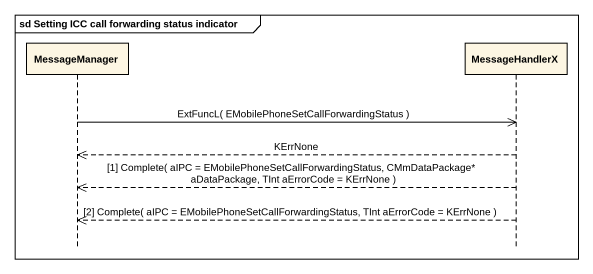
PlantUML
@startuml
mainframe sd Setting ICC call forwarding status indicator
hide footbox
participant MessageManager
participant MessageHandlerX

MessageManager ->> MessageHandlerX : ExtFuncL( EMobilePhoneSetCallForwardingStatus )
MessageHandlerX -->> MessageManager : KErrNone
MessageHandlerX -->> MessageManager : [1] Complete( aIPC = EMobilePhoneSetCallForwardingStatus, CMmDataPackage* aDataPackage, TInt aErrorCode = KErrNone )
MessageHandlerX -->> MessageManager : [2] Complete( aIPC = EMobilePhoneSetCallForwardingStatus, TInt aErrorCode = KErrNone )
@enduml
